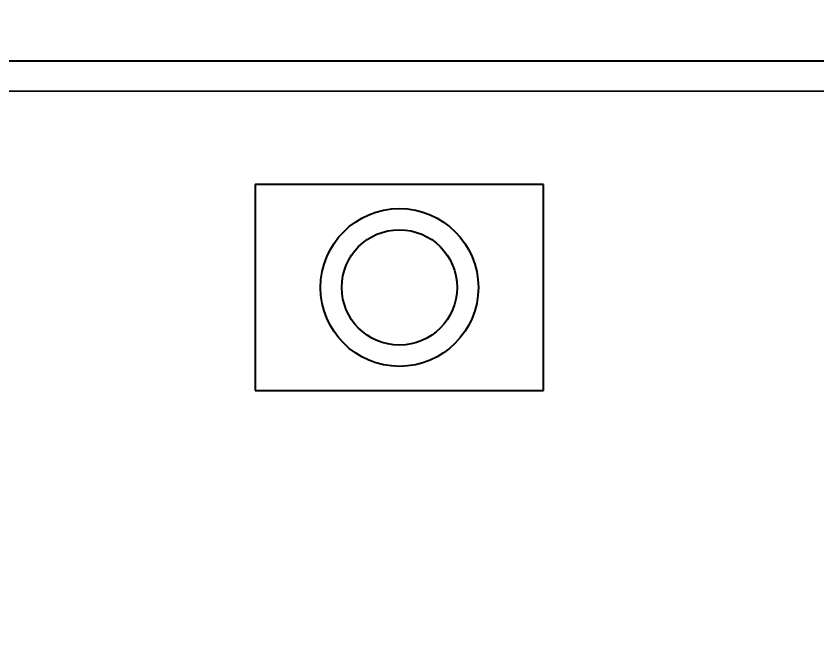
# Model space of a CAD drawing. Header units: inches. Extents: x -13 to 240, y -18 to 126.
# Drawn here: x 206.23 to 215.95, y 95.89 to 103.38 of the extents above; entities that cross this region are included whole.
import ezdxf

# ---------------------------------------------------------------- set-up
doc = ezdxf.new("R2010")
doc.units = ezdxf.units.IN
doc.header["$LTSCALE"] = 1.21
doc.header["$MEASUREMENT"] = 0
doc.header["$PDMODE"] = 3
doc.header["$PDSIZE"] = 0.3125
doc.layers.get('0').update_dxf_attribs({"linetype": 'CONTINUOUS'})
doc.layers.get('Defpoints').update_dxf_attribs({"linetype": 'CONTINUOUS'})
doc.layers.add('DIM', color=3, linetype='CONTINUOUS')
doc.styles.get("Standard").update_dxf_attribs({"font": 'txt', "width": 0.8})
doc.dimstyles.get("Standard").update_dxf_attribs({"dimtxt": 0.15625, "dimasz": 0.1875, "dimexe": 0.125, "dimexo": 0.0625, "dimgap": 0.09, "dimtad": 0, "dimtih": 1, "dimtoh": 1, "dimzin": 4, "dimdsep": 46, "dimtxsty": 'Standard', "dimblk": '_FILLED', "dimblk1": '_FILLED', "dimblk2": '_FILLED', "dimcen": 0.09, "dimazin": 1, "dimtp": 0.01, "dimtm": 0.01, "dimtfac": 1, "dimtofl": 0, "dimtmove": 0, "dimatfit": 3, "dimldrblk": '_FILLED', "dimfxl": 1, "dimtolj": 1, "dimtzin": 4, "dimarcsym": 0})

# ---------------------------------------------------------------- blocks, each defined once
blk = doc.blocks.new('_FILLED')
at = {"color": 0, "linetype": 'ByBlock'}
blk.add_solid([(0, 0), (-1, 0.1667), (-1, -0.1667)], dxfattribs=at)
blk = doc.blocks.new('*D50')
at = {"layer": 'Defpoints', "color": 0}
for p in [(222.3264, 117.5287), (173.8264, 99.4669), (222.3264, 99.4669)]:
    blk.add_point(p, dxfattribs=at)
at = {"layer": 'DIM', "color": 0, "lineweight": -2}
for p, q in [((173.8264, 99.5294), (173.8264, 117.6537)), ((222.3264, 99.5294), (222.3264, 117.6537)), ((175.8264, 117.5287), (194.9198, 117.5287)), ((220.3264, 117.5287), (201.2331, 117.5287))]:
    blk.add_line(p, q, dxfattribs=at)
at = {"layer": 'DIM', "color": 0, "lineweight": -2, "xscale": 2, "yscale": 2, "zscale": 2, "rotation": 180}
blk.add_blockref('_FILLED', (173.8264, 117.5287), dxfattribs=at)
at = {"layer": 'DIM', "color": 0, "lineweight": -2, "xscale": 2, "yscale": 2, "zscale": 2}
blk.add_blockref('_FILLED', (222.3264, 117.5287), dxfattribs=at)
at = {"layer": 'DIM', "color": 0, "insert": (198.0764, 117.5287), "char_height": 2, "attachment_point": 5}
blk.add_mtext('\\A1;48.50', dxfattribs=at)
blk = doc.blocks.new('*D57')
at = {"layer": 'Defpoints', "color": 0}
for p in [(222.3269, 99.4649), (198.0766, 63.4663), (232.488, 63.4663)]:
    blk.add_point(p, dxfattribs=at)
at = {"layer": 'DIM', "color": 0, "lineweight": -2}
for p, q in [((222.3894, 99.4649), (232.613, 99.4649)), ((232.488, 97.4649), (232.488, 84.489)), ((232.488, 65.4663), (232.488, 78.4423)), ((198.1391, 63.4663), (232.613, 63.4663))]:
    blk.add_line(p, q, dxfattribs=at)
at = {"layer": 'DIM', "color": 0, "lineweight": -2, "xscale": 2, "yscale": 2, "zscale": 2}
for p, rotation in [((232.488, 99.4649), 90), ((232.488, 63.4663), 270)]:
    blk.add_blockref('_FILLED', p, dxfattribs=dict(at, rotation=rotation))
at = {"layer": 'DIM', "color": 0, "insert": (232.488, 81.4656), "char_height": 2, "attachment_point": 5, "rotation": 90}
blk.add_mtext('\\A1;36.00', dxfattribs=at)

msp = doc.modelspace()

# ---------------------------------------------------------------- linework, layer by layer
at = {"color": 7, "linetype": 'Continuous'}
for p, q in [((171.1366, 102.8363), (225.0166, 102.8363)), ((224.3266, 102.4664), (171.8266, 102.475)), ((209.1352, 101.3373), (209.1352, 98.8373)), ((212.6352, 101.3373), (209.1352, 101.3373)), ((212.6352, 98.8373), (212.6352, 101.3373)), ((209.1352, 98.8373), (212.6352, 98.8373))]:
    msp.add_line(p, q, dxfattribs=at)
for radius in [0.9576, 0.7003]:
    msp.add_circle((210.8852, 100.0873), radius, dxfattribs=at)

# ---------------------------------------------------------------- dimensions: what is measured, and where the dimension line sits
at = {"layer": 'DIM'}
dim = msp.add_linear_dim(base=(222.3264, 117.5287), p1=(173.8264, 99.4669), p2=(222.3264, 99.4669), dimstyle='Standard', override={"dimtxt": 2, "dimasz": 2, "dimtih": 0, "dimtoh": 0, "dimzin": 0, "dimcen": 0.198, "dimadec": 0, "dimazin": 0, "dimtp": 0, "dimtm": 0, "dimtdec": 4, "dimtzin": 0}, dxfattribs=at)
dim.commit()
dim.dimension.update_dxf_attribs({"geometry": '*D50', "text_midpoint": (198.0764, 117.5287)})
dim = msp.add_linear_dim(base=(232.488, 63.4663), p1=(222.3269, 99.4649), p2=(198.0766, 63.4663), angle=90, dimstyle='Standard', override={"dimtxt": 2, "dimasz": 2, "dimtih": 0, "dimtoh": 0, "dimzin": 0, "dimcen": 0.198, "dimadec": 0, "dimazin": 0, "dimtp": 0, "dimtm": 0, "dimtdec": 4, "dimtzin": 0}, dxfattribs=at)
dim.commit()
dim.dimension.update_dxf_attribs({"geometry": '*D57', "text_midpoint": (232.488, 81.4656)})

doc.saveas('drawing.dxf')
